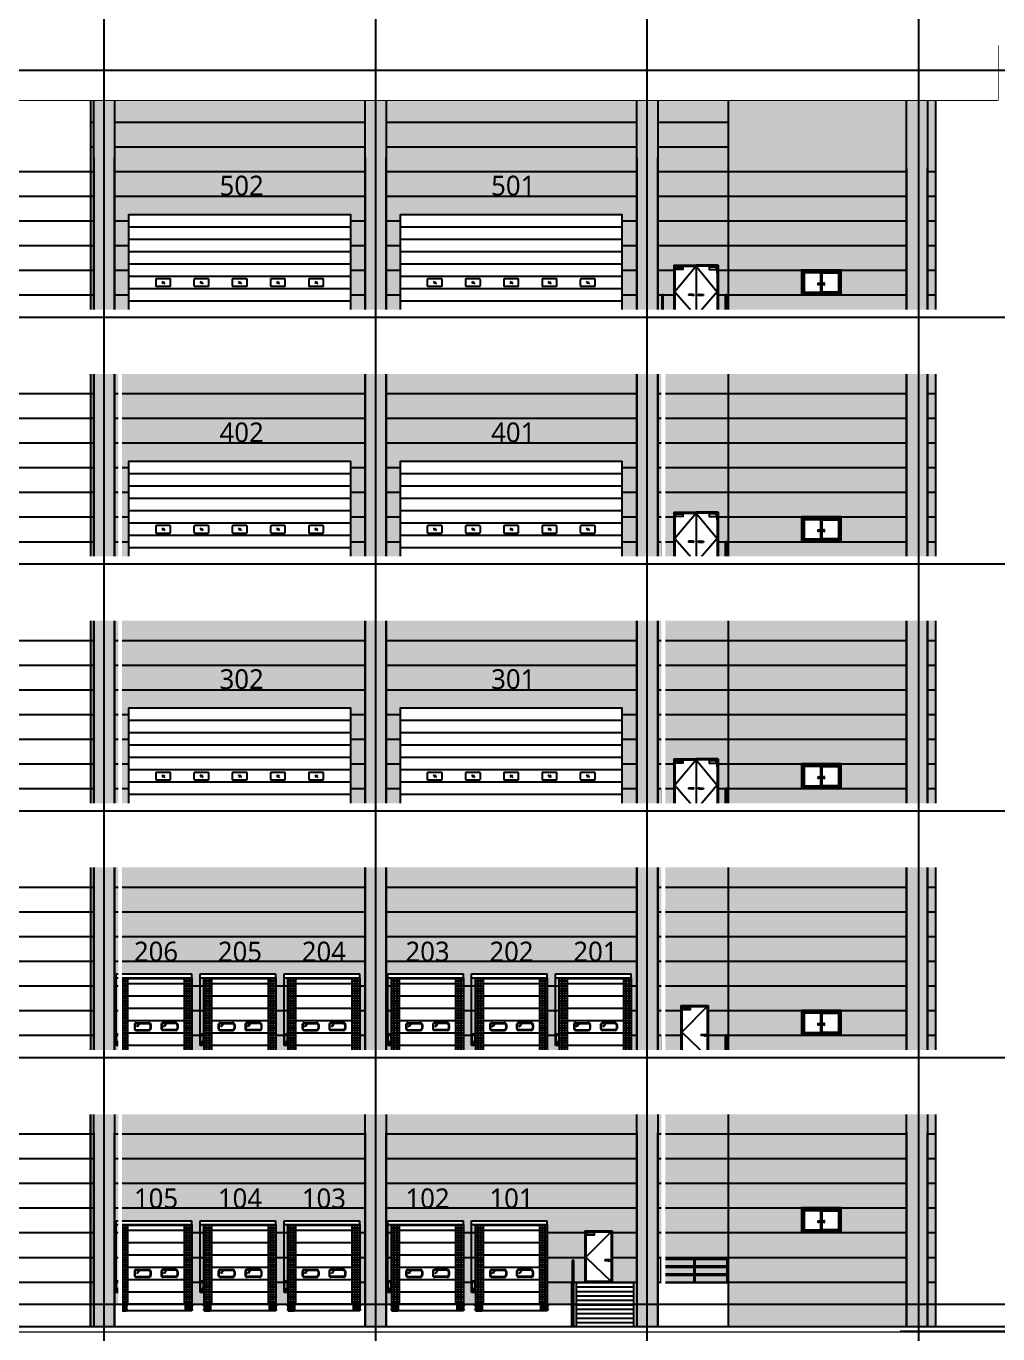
# Model space of a CAD drawing. Header units: millimetres. Extents: x 37653813 to 38677796, y 586285 to 874285.
# Drawn here: x 37881591 to 37920951, y 639234 to 692224 of the extents above; entities that cross this region are included whole.
import ezdxf
from ezdxf.enums import TextEntityAlignment as Align

# ---------------------------------------------------------------- set-up
doc = ezdxf.new("R2010")
doc.units = ezdxf.units.MM
doc.header["$LTSCALE"] = 1000
doc.header["$MEASUREMENT"] = 0
doc.linetypes.add('-HID', pattern=[2.5, 1.5, -1])
doc.linetypes.add('CEN', pattern=[62, 60, -1, 0, -1])
doc.layers.get('0').update_dxf_attribs({"linetype": 'CONTINUOUS'})
doc.layers.get('Defpoints').update_dxf_attribs({"color": 161, "linetype": 'CONTINUOUS'})
for name, color, linetype in [('251', 251, 'CONTINUOUS'), ('cen', 1, 'CONTINUOUS'), ('center(창호)', 1, 'CEN'), ('DOOR', 4, 'CONTINUOUS'), ('DOOR-ELE', 252, 'CONTINUOUS'), ('ELE-2', 3, 'CONTINUOUS'), ('ELE-3', 7, 'CONTINUOUS'), ('ELE-4', 6, 'CONTINUOUS'), ('ELE-5', 5, 'CONTINUOUS'), ('ELE2', 3, 'CONTINUOUS'), ('ELE4', 4, 'CONTINUOUS'), ('ELE9', 9, 'CONTINUOUS'), ('HAT-251', 251, 'CONTINUOUS'), ('HAT-253', 253, 'CONTINUOUS'), ('LAND-2', 4, 'CONTINUOUS'), ('OPEN', 1, '-HID'), ('RAMP-ELE2', 4, 'CONTINUOUS'), ('SST 선홈통', 252, 'CONTINUOUS'), ('TEX', 3, 'CONTINUOUS'), ('WAL', 3, 'CONTINUOUS'), ('WID', 4, 'CONTINUOUS'), ('WIN-G', 252, 'CONTINUOUS'), ('WIPEOUT', 7, 'CONTINUOUS'), ('먹-적색 14', 14, 'CONTINUOUS'), ('먹-적색(가로선) 26', 26, 'CONTINUOUS'), ('먹-흰색 255', 255, 'CONTINUOUS')]:
    doc.layers.add(name, color=color, linetype=linetype)
doc.layers.add('A 253', color=253, linetype='CONTINUOUS', lineweight=9)
doc.layers.add('A 254', color=254, linetype='CONTINUOUS', lineweight=9)
doc.styles.add('나눔바른고딕', font='NanumBarunGothic.ttf')

# ---------------------------------------------------------------- blocks, each defined once
blk = doc.blocks.new('dkslfkdfgfdg')
at = {"ltscale": 0.1}
blk.add_wipeout([(37802149, 746787), (37802999, 746787), (37802999, 758287), (37802149, 758287)], dxfattribs=at).dxf.layer = 'HAT-251'
at = {"layer": 'HAT-251', "ltscale": 0.1}
h = blk.add_hatch(color=256, dxfattribs=at)
h.dxf.hatch_style = 1
h.paths.add_polyline_path([(37802149, 758287), (37802999, 758287), (37802999, 746787), (37802149, 746787)])
at = {"layer": 'ELE-3', "ltscale": 0.1}
blk.add_lwpolyline([(37802149, 758287), (37802999, 758287), (37802999, 746787), (37802149, 746787)], close=True, dxfattribs=at)
at = {"layer": 'ELE-3', "ltscale": 1000}
blk.add_lwpolyline([(37802999, 746787), (37802999, 754837)], dxfattribs=at)
at = {"layer": 'HAT-251', "ltscale": 0.1}
blk.add_lwpolyline([(37802999, 746787), (37802149, 746787), (37802149, 758287), (37802999, 758287)], close=True, dxfattribs=at)
blk.add_lwpolyline([(37802149, 754837), (37802149, 746787)], dxfattribs=at)
blk = doc.blocks.new('DSFSDFSDF')
at = {"ltscale": 0.1}
blk.add_wipeout([(37868001, 639334), (37871601, 639334), (37871601, 690334), (37868001, 690334)], dxfattribs=at)
at = {"layer": 'ELE-4', "ltscale": 0.1}
for p, q in [((37868001, 639334), (37868001, 690334)), ((37871601, 690334), (37871601, 639334))]:
    blk.add_line(p, q, dxfattribs=at)
blk = doc.blocks.new('SDFSDFSDFSDFSF')
at = {"layer": 'cen', "ltscale": 0.1}
for p, q in [((37872151, 613334), (37872151, 700227)), ((37883151, 613334), (37883151, 700227)), ((37894151, 613334), (37894151, 700227)), ((37905151, 613334), (37905151, 700227))]:
    blk.add_line(p, q, dxfattribs=at)
at = {"layer": 'cen', "ltscale": 5}
for p, q in [((37713235, 690434), (37984419, 690434)), ((37713235, 680434), (37984419, 680434)), ((37713235, 670434), (37984419, 670434)), ((37713235, 660434), (37984419, 660434)), ((37713235, 650434), (37984419, 650434)), ((37713235, 640434), (37984419, 640434))]:
    blk.add_line(p, q, dxfattribs=at)
blk = doc.blocks.new('sdjnfksjdfsdf')
at = {"ltscale": 0.1}
blk.add_wipeout([(37762910, 566574), (37899560, 566574), (37899560, 566374), (37762910, 566374)], dxfattribs=at)
at = {"layer": 'LAND-2', "ltscale": 0.1}
blk.add_lwpolyline([(37762910, 566574), (37899560, 566574)], dxfattribs=at)
blk = doc.blocks.new('저온 OVERHEAD DOOR')
blk.add_wipeout([(2600, 3382), (-465, 3382), (-465, 3230), (-300, 3230), (-300, -250), (2600, -250)]).dxf.layer = 'ELE-5'
at = {"ltscale": 2}
for points in [[(-100, 3230), (-200, 3230), (-200, 0), (-100, 0)], [(2500, 3230), (2400, 3230), (2400, 0), (2500, 0)]]:
    blk.add_hatch(color=256, dxfattribs=at).paths.add_polyline_path(points)
for p, q in [((-465, 3382), (2600, 3382)), ((-465, 482), (-465, 3382)), ((-465, 3230), (2600, 3230)), ((-315, 482), (-315, 3230)), ((2600, 3230), (2600, 3382)), ((272, 1325), (272, 1175)), ((297, 1325), (297, 1175)), ((352, 1405), (862, 1405)), ((352, 1405), (862, 1405)), ((352, 1380), (862, 1380)), ((352, 1380), (862, 1380)), ((352, 1120), (862, 1120)), ((352, 1095), (862, 1095)), ((471, 1339), (357, 1230)), ((441, 1329), (368, 1260)), ((444, 1289), (409, 1253)), ((917, 1325), (917, 1175)), ((942, 1325), (942, 1175)), ((1358, 1325), (1358, 1175)), ((1383, 1325), (1383, 1175)), ((1948, 1405), (1438, 1405)), ((1948, 1405), (1438, 1405)), ((1948, 1380), (1438, 1380)), ((1948, 1380), (1438, 1380)), ((1948, 1120), (1438, 1120)), ((1948, 1095), (1438, 1095)), ((1558, 1339), (1444, 1230)), ((1528, 1329), (1455, 1260)), ((1531, 1289), (1496, 1253)), ((2003, 1325), (2003, 1175)), ((2028, 1325), (2028, 1175)), ((-445, 553), (-445, 953)), ((-445, 953), (-325, 953)), ((-445, 641), (-325, 641)), ((-445, 553), (-325, 553)), ((-425, 565), (-425, 574)), ((-355, 581), (-415, 581)), ((-415, 565), (-415, 574)), ((-390, 937), (-390, 928)), ((-385, 581), (-385, 641)), ((-380, 937), (-380, 928)), ((-355, 565), (-355, 574)), ((-345, 565), (-345, 574)), ((-325, 553), (-325, 953)), ((-315, 482), (-465, 482)), ((-300, 0), (-300, -270)), ((-300, 0), (-50, 0)), ((-290, 0), (-290, -270)), ((-280, 0), (-280, -270)), ((-270, 0), (-270, -270)), ((-260, 0), (-260, -270)), ((-250, 0), (-250, -270)), ((-240, 0), (-240, -270)), ((-230, 0), (-230, -270)), ((-220, 0), (-220, -270)), ((-210, 0), (-210, -270)), ((-200, 0), (-200, -270)), ((-190, 0), (-190, -270)), ((-180, 0), (-180, -270)), ((-170, 0), (-170, -270)), ((-160, 0), (-160, -270)), ((-150, 0), (-150, -270)), ((-140, 0), (-140, -270)), ((-130, 0), (-130, -270)), ((-120, 0), (-120, -270)), ((-110, 0), (-110, -270)), ((-100, 0), (-100, -270)), ((-90, 0), (-90, -270)), ((-80, 0), (-80, -270)), ((-70, 0), (-70, -270)), ((-60, 0), (-60, -270)), ((-50, 0), (-50, -270)), ((2600, 0), (2350, 0)), ((2350, 0), (2350, -270)), ((2360, 0), (2360, -270)), ((2370, 0), (2370, -270)), ((2380, 0), (2380, -270)), ((2390, 0), (2390, -270)), ((2400, 0), (2400, -270)), ((2410, 0), (2410, -270)), ((2420, 0), (2420, -270)), ((2430, 0), (2430, -270)), ((2440, 0), (2440, -270)), ((2450, 0), (2450, -270)), ((2460, 0), (2460, -270)), ((2470, 0), (2470, -270)), ((2480, 0), (2480, -270)), ((2490, 0), (2490, -270)), ((2500, 0), (2500, -270)), ((2510, 0), (2510, -270)), ((2520, 0), (2520, -270)), ((2530, 0), (2530, -270)), ((2540, 0), (2540, -270)), ((2550, 0), (2550, -270)), ((2560, 0), (2560, -270)), ((2570, 0), (2570, -270)), ((2580, 0), (2580, -270)), ((2590, 0), (2590, -270)), ((2600, 0), (2600, -270)), ((-329, -42), (-330, -43)), ((-330, -43), (-330, -59)), ((-330, -59), (-329, -60)), ((-329, -210), (-330, -211)), ((-330, -211), (-330, -227)), ((-330, -227), (-329, -228)), ((-329, -42), (-317, -42)), ((-329, -60), (-317, -60)), ((-329, -210), (-317, -210)), ((-329, -228), (-317, -228)), ((-317, -40), (-317, -62)), ((-306, -40), (-317, -40)), ((-317, -42), (-44, -42)), ((-317, -60), (-44, -60)), ((-306, -62), (-317, -62)), ((-317, -208), (-317, -230)), ((-306, -208), (-317, -208)), ((-317, -210), (-44, -210)), ((-317, -228), (-44, -228)), ((-306, -230), (-317, -230)), ((-306, -15), (-300, -15)), ((-306, -15), (-306, -255)), ((-306, -25), (-296, -15)), ((-306, -25), (-306, -245)), ((-296, -255), (-306, -245)), ((-306, -255), (-300, -255)), ((-300, -15), (-300, -255)), ((-300, -245), (-300, -270)), ((-300, -270), (-50, -270)), ((-231, -15), (-296, -15)), ((-231, -255), (-296, -255)), ((-231, -255), (-231, -15)), ((-119, -25), (-109, -15)), ((-119, -25), (-119, -245)), ((-109, -255), (-119, -245)), ((-50, -15), (-109, -15)), ((-50, -255), (-109, -255)), ((-50, -15), (-44, -15)), ((-50, -15), (-50, -255)), ((-50, -245), (-50, -270)), ((-50, -255), (-44, -255)), ((-44, -15), (-44, -255)), ((-37, -40), (-44, -40)), ((-37, -62), (-44, -62)), ((-37, -208), (-44, -208)), ((-37, -230), (-44, -230)), ((-37, -40), (-37, -62)), ((-37, -208), (-37, -230)), ((2337, -40), (2337, -62)), ((2337, -40), (2344, -40)), ((2337, -62), (2344, -62)), ((2337, -208), (2337, -230)), ((2337, -208), (2344, -208)), ((2337, -230), (2344, -230)), ((2350, -15), (2344, -15)), ((2344, -15), (2344, -255)), ((2617, -42), (2344, -42)), ((2617, -60), (2344, -60)), ((2617, -210), (2344, -210)), ((2617, -228), (2344, -228)), ((2350, -255), (2344, -255)), ((2350, -15), (2409, -15)), ((2350, -15), (2350, -255)), ((2350, -245), (2350, -270)), ((2350, -255), (2409, -255)), ((2600, -270), (2350, -270)), ((2419, -25), (2409, -15)), ((2409, -255), (2419, -245)), ((2419, -25), (2419, -245)), ((2531, -15), (2596, -15)), ((2531, -255), (2531, -15)), ((2531, -255), (2596, -255)), ((2606, -25), (2596, -15)), ((2596, -255), (2606, -245)), ((2606, -15), (2600, -15)), ((2600, -15), (2600, -255)), ((2600, -245), (2600, -270)), ((2606, -255), (2600, -255)), ((2606, -15), (2606, -255)), ((2606, -25), (2606, -245)), ((2606, -40), (2617, -40)), ((2606, -62), (2617, -62)), ((2606, -208), (2617, -208)), ((2606, -230), (2617, -230)), ((2617, -40), (2617, -62)), ((2629, -42), (2617, -42)), ((2629, -60), (2617, -60)), ((2617, -208), (2617, -230)), ((2629, -210), (2617, -210)), ((2629, -228), (2617, -228)), ((2629, -42), (2630, -43)), ((2630, -59), (2629, -60)), ((2629, -210), (2630, -211)), ((2630, -227), (2629, -228)), ((2630, -43), (2630, -59)), ((2630, -211), (2630, -227))]:
    blk.add_line(p, q)
at = {"linetype": 'Continuous', "lineweight": -3}
for p, q in [((-300, 3200), (0, 3200)), ((0, 3200), (2300, 3200)), ((2300, 3200), (2600, 3200)), ((-300, 3100), (0, 3100)), ((-300, 3100), (0, 3100)), ((-300, 3000), (0, 3000)), ((-300, 3000), (0, 3000)), ((-300, 2900), (0, 2900)), ((-300, 2900), (0, 2900)), ((-300, 2800), (0, 2800)), ((-300, 2800), (0, 2800)), ((-300, 2800), (0, 2800)), ((-300, 2700), (0, 2700)), ((-300, 2700), (0, 2700)), ((-300, 2700), (0, 2700)), ((-300, 2700), (0, 2700)), ((-300, 2700), (0, 2700)), ((-300, 2700), (0, 2700)), ((-300, 2700), (0, 2700)), ((-300, 2700), (0, 2700)), ((-300, 2700), (0, 2700)), ((0, 3000), (2300, 3000)), ((2300, 3100), (2600, 3100)), ((2300, 3100), (2600, 3100)), ((2300, 3000), (2600, 3000)), ((2300, 3000), (2600, 3000)), ((2300, 2900), (2600, 2900)), ((2300, 2900), (2600, 2900)), ((2300, 2800), (2600, 2800)), ((2300, 2800), (2600, 2800)), ((2300, 2800), (2600, 2800)), ((2300, 2700), (2600, 2700)), ((2300, 2700), (2600, 2700)), ((2300, 2700), (2600, 2700)), ((2300, 2700), (2600, 2700)), ((2300, 2700), (2600, 2700)), ((2300, 2700), (2600, 2700)), ((2300, 2700), (2600, 2700)), ((2300, 2700), (2600, 2700)), ((2300, 2700), (2600, 2700)), ((-300, 2600), (0, 2600)), ((-300, 2600), (0, 2600)), ((-300, 2600), (0, 2600)), ((-300, 2600), (0, 2600)), ((-300, 2600), (0, 2600)), ((-300, 2600), (0, 2600)), ((-300, 2600), (0, 2600)), ((-300, 2600), (0, 2600)), ((-300, 2600), (0, 2600)), ((-300, 2600), (0, 2600)), ((-300, 2600), (0, 2600)), ((-300, 2600), (0, 2600)), ((-300, 2600), (0, 2600)), ((-300, 2600), (0, 2600)), ((-300, 2600), (0, 2600)), ((-300, 2600), (0, 2600)), ((-300, 2600), (0, 2600)), ((-300, 2600), (0, 2600)), ((-300, 2500), (0, 2500)), ((-300, 2500), (0, 2500)), ((-300, 2500), (0, 2500)), ((-300, 2500), (0, 2500)), ((-300, 2500), (0, 2500)), ((-300, 2500), (0, 2500)), ((-300, 2500), (0, 2500)), ((-300, 2500), (0, 2500)), ((-300, 2500), (0, 2500)), ((-300, 2500), (0, 2500)), ((-300, 2500), (0, 2500)), ((-300, 2500), (0, 2500)), ((-300, 2500), (0, 2500)), ((-300, 2500), (0, 2500)), ((-300, 2500), (0, 2500)), ((-300, 2500), (0, 2500)), ((-300, 2500), (0, 2500)), ((-300, 2500), (0, 2500)), ((-300, 2400), (0, 2400)), ((-300, 2400), (0, 2400)), ((-300, 2400), (0, 2400)), ((-300, 2400), (0, 2400)), ((-300, 2400), (0, 2400)), ((-300, 2400), (0, 2400)), ((-300, 2400), (0, 2400)), ((-300, 2400), (0, 2400)), ((-300, 2400), (0, 2400)), ((-300, 2400), (0, 2400)), ((-300, 2400), (0, 2400)), ((-300, 2400), (0, 2400)), ((-300, 2400), (0, 2400)), ((-300, 2400), (0, 2400)), ((-300, 2400), (0, 2400)), ((-300, 2400), (0, 2400)), ((-300, 2400), (0, 2400)), ((-300, 2400), (0, 2400)), ((-300, 2300), (0, 2300)), ((-300, 2300), (0, 2300)), ((-300, 2300), (0, 2300)), ((-300, 2300), (0, 2300)), ((-300, 2300), (0, 2300)), ((-300, 2300), (0, 2300)), ((-300, 2300), (0, 2300)), ((-300, 2300), (0, 2300)), ((-300, 2300), (0, 2300)), ((-300, 2300), (0, 2300)), ((-300, 2300), (0, 2300)), ((-300, 2300), (0, 2300)), ((-300, 2300), (0, 2300)), ((-300, 2300), (0, 2300)), ((-300, 2300), (0, 2300)), ((-300, 2300), (0, 2300)), ((-300, 2300), (0, 2300)), ((-300, 2300), (0, 2300)), ((-300, 2200), (0, 2200)), ((-300, 2200), (0, 2200)), ((-300, 2200), (0, 2200)), ((-300, 2200), (0, 2200)), ((-300, 2200), (0, 2200)), ((-300, 2200), (0, 2200)), ((-300, 2200), (0, 2200)), ((-300, 2200), (0, 2200)), ((-300, 2200), (0, 2200)), ((-300, 2200), (0, 2200)), ((-300, 2200), (0, 2200)), ((-300, 2200), (0, 2200)), ((2300, 2600), (2600, 2600)), ((2300, 2600), (2600, 2600)), ((2300, 2600), (2600, 2600)), ((2300, 2600), (2600, 2600)), ((2300, 2600), (2600, 2600)), ((2300, 2600), (2600, 2600)), ((2300, 2600), (2600, 2600)), ((2300, 2600), (2600, 2600)), ((2300, 2600), (2600, 2600)), ((2300, 2600), (2600, 2600)), ((2300, 2600), (2600, 2600)), ((2300, 2600), (2600, 2600)), ((2300, 2600), (2600, 2600)), ((2300, 2600), (2600, 2600)), ((2300, 2600), (2600, 2600)), ((2300, 2600), (2600, 2600)), ((2300, 2600), (2600, 2600)), ((2300, 2600), (2600, 2600)), ((2300, 2500), (2600, 2500)), ((2300, 2500), (2600, 2500)), ((2300, 2500), (2600, 2500)), ((2300, 2500), (2600, 2500)), ((2300, 2500), (2600, 2500)), ((2300, 2500), (2600, 2500)), ((2300, 2500), (2600, 2500)), ((2300, 2500), (2600, 2500)), ((2300, 2500), (2600, 2500)), ((2300, 2500), (2600, 2500)), ((2300, 2500), (2600, 2500)), ((2300, 2500), (2600, 2500)), ((2300, 2500), (2600, 2500)), ((2300, 2500), (2600, 2500)), ((2300, 2500), (2600, 2500)), ((2300, 2500), (2600, 2500)), ((2300, 2500), (2600, 2500)), ((2300, 2500), (2600, 2500)), ((2300, 2400), (2600, 2400)), ((2300, 2400), (2600, 2400)), ((2300, 2400), (2600, 2400)), ((2300, 2400), (2600, 2400)), ((2300, 2400), (2600, 2400)), ((2300, 2400), (2600, 2400)), ((2300, 2400), (2600, 2400)), ((2300, 2400), (2600, 2400)), ((2300, 2400), (2600, 2400)), ((2300, 2400), (2600, 2400)), ((2300, 2400), (2600, 2400)), ((2300, 2400), (2600, 2400)), ((2300, 2400), (2600, 2400)), ((2300, 2400), (2600, 2400)), ((2300, 2400), (2600, 2400)), ((2300, 2400), (2600, 2400)), ((2300, 2400), (2600, 2400)), ((2300, 2400), (2600, 2400)), ((2300, 2300), (2600, 2300)), ((2300, 2300), (2600, 2300)), ((2300, 2300), (2600, 2300)), ((2300, 2300), (2600, 2300)), ((2300, 2300), (2600, 2300)), ((2300, 2300), (2600, 2300)), ((2300, 2300), (2600, 2300)), ((2300, 2300), (2600, 2300)), ((2300, 2300), (2600, 2300)), ((2300, 2300), (2600, 2300)), ((2300, 2300), (2600, 2300)), ((2300, 2300), (2600, 2300)), ((2300, 2300), (2600, 2300)), ((2300, 2300), (2600, 2300)), ((2300, 2300), (2600, 2300)), ((2300, 2300), (2600, 2300)), ((2300, 2300), (2600, 2300)), ((2300, 2300), (2600, 2300)), ((2300, 2200), (2600, 2200)), ((2300, 2200), (2600, 2200)), ((2300, 2200), (2600, 2200)), ((2300, 2200), (2600, 2200)), ((2300, 2200), (2600, 2200)), ((2300, 2200), (2600, 2200)), ((2300, 2200), (2600, 2200)), ((2300, 2200), (2600, 2200)), ((2300, 2200), (2600, 2200)), ((2300, 2200), (2600, 2200)), ((2300, 2200), (2600, 2200)), ((2300, 2200), (2600, 2200)), ((-300, 2100), (0, 2100)), ((-300, 2100), (0, 2100)), ((-300, 2100), (0, 2100)), ((-300, 2100), (0, 2100)), ((-300, 2100), (0, 2100)), ((-300, 2100), (0, 2100)), ((-300, 2100), (0, 2100)), ((-300, 2100), (0, 2100)), ((-300, 2100), (0, 2100)), ((-300, 2100), (0, 2100)), ((-300, 2100), (0, 2100)), ((-300, 2100), (0, 2100)), ((-300, 2000), (0, 2000)), ((-300, 2000), (0, 2000)), ((-300, 2000), (0, 2000)), ((-300, 2000), (0, 2000)), ((-300, 2000), (0, 2000)), ((-300, 2000), (0, 2000)), ((-300, 2000), (0, 2000)), ((-300, 2000), (0, 2000)), ((-300, 2000), (0, 2000)), ((-300, 2000), (0, 2000)), ((-300, 2000), (0, 2000)), ((-300, 2000), (0, 2000)), ((-300, 1900), (0, 1900)), ((-300, 1900), (0, 1900)), ((-300, 1900), (0, 1900)), ((-300, 1900), (0, 1900)), ((-300, 1900), (0, 1900)), ((-300, 1900), (0, 1900)), ((-300, 1900), (0, 1900)), ((-300, 1900), (0, 1900)), ((-300, 1900), (0, 1900)), ((-300, 1900), (0, 1900)), ((-300, 1900), (0, 1900)), ((-300, 1900), (0, 1900)), ((-300, 1800), (0, 1800)), ((-300, 1800), (0, 1800)), ((-300, 1800), (0, 1800)), ((-300, 1800), (0, 1800)), ((-300, 1800), (0, 1800)), ((-300, 1800), (0, 1800)), ((-300, 1800), (0, 1800)), ((-300, 1800), (0, 1800)), ((-300, 1800), (0, 1800)), ((-300, 1800), (0, 1800)), ((-300, 1800), (0, 1800)), ((-300, 1800), (0, 1800)), ((-300, 1700), (0, 1700)), ((-300, 1700), (0, 1700)), ((-300, 1700), (0, 1700)), ((-300, 1700), (0, 1700)), ((-300, 1700), (0, 1700)), ((-300, 1700), (0, 1700)), ((-300, 1700), (0, 1700)), ((-300, 1700), (0, 1700)), ((-300, 1700), (0, 1700)), ((-300, 1700), (0, 1700)), ((-300, 1700), (0, 1700)), ((-300, 1700), (0, 1700)), ((-300, 1600), (0, 1600)), ((-300, 1600), (0, 1600)), ((-300, 1600), (0, 1600)), ((2300, 2100), (2600, 2100)), ((2300, 2100), (2600, 2100)), ((2300, 2100), (2600, 2100)), ((2300, 2100), (2600, 2100)), ((2300, 2100), (2600, 2100)), ((2300, 2100), (2600, 2100)), ((2300, 2100), (2600, 2100)), ((2300, 2100), (2600, 2100)), ((2300, 2100), (2600, 2100)), ((2300, 2100), (2600, 2100)), ((2300, 2100), (2600, 2100)), ((2300, 2100), (2600, 2100)), ((2300, 2000), (2600, 2000)), ((2300, 2000), (2600, 2000)), ((2300, 2000), (2600, 2000)), ((2300, 2000), (2600, 2000)), ((2300, 2000), (2600, 2000)), ((2300, 2000), (2600, 2000)), ((2300, 2000), (2600, 2000)), ((2300, 2000), (2600, 2000)), ((2300, 2000), (2600, 2000)), ((2300, 2000), (2600, 2000)), ((2300, 2000), (2600, 2000)), ((2300, 2000), (2600, 2000)), ((2300, 1900), (2600, 1900)), ((2300, 1900), (2600, 1900)), ((2300, 1900), (2600, 1900)), ((2300, 1900), (2600, 1900)), ((2300, 1900), (2600, 1900)), ((2300, 1900), (2600, 1900)), ((2300, 1900), (2600, 1900)), ((2300, 1900), (2600, 1900)), ((2300, 1900), (2600, 1900)), ((2300, 1900), (2600, 1900)), ((2300, 1900), (2600, 1900)), ((2300, 1900), (2600, 1900)), ((2300, 1800), (2600, 1800)), ((2300, 1800), (2600, 1800)), ((2300, 1800), (2600, 1800)), ((2300, 1800), (2600, 1800)), ((2300, 1800), (2600, 1800)), ((2300, 1800), (2600, 1800)), ((2300, 1800), (2600, 1800)), ((2300, 1800), (2600, 1800)), ((2300, 1800), (2600, 1800)), ((2300, 1800), (2600, 1800)), ((2300, 1800), (2600, 1800)), ((2300, 1800), (2600, 1800)), ((2300, 1700), (2600, 1700)), ((2300, 1700), (2600, 1700)), ((2300, 1700), (2600, 1700)), ((2300, 1700), (2600, 1700)), ((2300, 1700), (2600, 1700)), ((2300, 1700), (2600, 1700)), ((2300, 1700), (2600, 1700)), ((2300, 1700), (2600, 1700)), ((2300, 1700), (2600, 1700)), ((2300, 1700), (2600, 1700)), ((2300, 1700), (2600, 1700)), ((2300, 1700), (2600, 1700)), ((2300, 1600), (2600, 1600)), ((2300, 1600), (2600, 1600)), ((2300, 1600), (2600, 1600)), ((-300, 1500), (0, 1500)), ((-300, 1500), (0, 1500)), ((-300, 1500), (0, 1500)), ((-300, 1400), (0, 1400)), ((-300, 1400), (0, 1400)), ((-300, 1400), (0, 1400)), ((-300, 1300), (0, 1300)), ((-300, 1300), (0, 1300)), ((-300, 1200), (0, 1200)), ((-300, 1200), (0, 1200)), ((-300, 1100), (0, 1100)), ((2300, 1500), (2600, 1500)), ((2300, 1500), (2600, 1500)), ((2300, 1500), (2600, 1500)), ((2300, 1400), (2600, 1400)), ((2300, 1400), (2600, 1400)), ((2300, 1400), (2600, 1400)), ((2300, 1300), (2600, 1300)), ((2300, 1300), (2600, 1300)), ((2300, 1200), (2600, 1200)), ((2300, 1200), (2600, 1200)), ((2300, 1100), (2600, 1100)), ((-300, 1000), (0, 1000)), ((-300, 900), (0, 900)), ((-300, 800), (0, 800)), ((-300, 700), (0, 700)), ((-300, 600), (0, 600)), ((2300, 1000), (2600, 1000)), ((2300, 900), (2600, 900)), ((2300, 800), (2600, 800)), ((2300, 700), (2600, 700)), ((2300, 600), (2600, 600)), ((-300, 500), (0, 500)), ((-300, 400), (0, 400)), ((-300, 300), (0, 300)), ((-300, 200), (0, 200)), ((-300, 100), (0, 100)), ((2300, 500), (2600, 500)), ((2300, 400), (2600, 400)), ((2300, 300), (2600, 300)), ((2300, 200), (2600, 200)), ((2300, 100), (2600, 100))]:
    blk.add_line(p, q, dxfattribs=at)
at = {"linetype": 'ByBlock', "ltscale": 0.017}
for p, q in [((0, 2500), (2300, 2500)), ((0, 2500), (2300, 2500)), ((0, 2500), (2300, 2500)), ((0, 2500), (2300, 2500)), ((0, 2000), (2300, 2000)), ((0, 1500), (2300, 1500)), ((0, 1000), (2300, 1000)), ((0, 500), (2300, 500))]:
    blk.add_line(p, q, dxfattribs=at)
at = {"linetype": 'ByBlock'}
for p, q in [((-330, -43), (-44, -43)), ((-330, -59), (-44, -59)), ((-330, -211), (-44, -211)), ((-330, -227), (-44, -227)), ((-329, -60), (-329, -42)), ((-329, -228), (-329, -210)), ((2630, -43), (2344, -43)), ((2630, -59), (2344, -59)), ((2630, -211), (2344, -211)), ((2630, -227), (2344, -227)), ((2629, -60), (2629, -42)), ((2629, -228), (2629, -210))]:
    blk.add_line(p, q, dxfattribs=at)
at = {"ltscale": 0.002}
for points in [[(-300, 3230), (0, 3230), (0, 0), (-300, 0)], [(-200, 3230), (-100, 3230), (-100, 0), (-200, 0)], [(2300, 3230), (2600, 3230), (2600, 0), (2300, 0)], [(2400, 3230), (2500, 3230), (2500, 0), (2400, 0)], [(-44, -250), (2344, -250), (2344, 0), (-44, 0)]]:
    blk.add_lwpolyline(points, close=True, dxfattribs=at)
for points in [[(2419, 0), (2350, 0)], [(-119, 0), (-50, 0)]]:
    blk.add_lwpolyline(points)
for centre in [(-282, -51), (-282, -219), (-95, -51), (-95, -219), (2395, -51), (2395, -219), (2582, -51), (2582, -219)]:
    blk.add_circle(centre, 10.2)
for centre, radius, start, end in [((352, 1325), 80, 90, 180), ((352, 1325), 80, 90, 180), ((352, 1175), 80, 180, 270), ((352, 1325), 55, 90, 180), ((352, 1325), 55, 90, 180), ((352, 1175), 55, 180, 270), ((862, 1325), 80, 0, 90), ((862, 1325), 80, 0, 90), ((862, 1325), 55, 0, 90), ((862, 1325), 55, 0, 90), ((862, 1175), 80, 270, 0), ((862, 1175), 55, 270, 0), ((1438, 1325), 80, 90, 180), ((1438, 1325), 80, 90, 180), ((1438, 1175), 80, 180, 270), ((1438, 1325), 55, 90, 180), ((1438, 1325), 55, 90, 180), ((1438, 1175), 55, 180, 270), ((1948, 1325), 80, 0, 90), ((1948, 1325), 80, 0, 90), ((1948, 1325), 55, 0, 90), ((1948, 1325), 55, 0, 90), ((1948, 1175), 80, 270, 0), ((1948, 1175), 55, 270, 0), ((-420, 581), 8.5, 90.0011, 231.8541), ((-420, 565), 5.25, 179.9994, 270), ((-420, 581), 8.5, 308.1459, 89.9989), ((-420, 565), 5.25, 270, 0.0006), ((-385, 921), 8.5, 128.1459, 269.9989), ((-385, 937), 5.25, 90, 180.0006), ((-385, 937), 5.25, 359.9994, 90), ((-385, 921), 8.5, 270.0011, 51.8541), ((-350, 581), 8.5, 90.0011, 231.8541), ((-350, 565), 5.25, 179.9994, 270), ((-350, 581), 8.5, 308.1459, 89.9989), ((-350, 565), 5.25, 270, 0.0006)]:
    blk.add_arc(centre, radius, start, end)
blk = doc.blocks.new('dfsdfsf')
at = {"layer": 'ELE4', "ltscale": 1000}
for p, q in [((50, 1980), (0, 1980)), ((200, 1980), (100, 1980)), ((200, 1980), (2525, 1980)), ((200, 1800), (2525, 1800)), ((200, 1620), (2525, 1620)), ((2525, 0), (2525, 1980)), ((200, 1440), (2525, 1440)), ((200, 1260), (2525, 1260)), ((200, 1080), (2525, 1080)), ((200, 900), (2525, 900)), ((200, 720), (2525, 720)), ((200, 540), (2525, 540)), ((200, 360), (2525, 360)), ((200, 180), (2525, 180)), ((200, 0), (2525, 0))]:
    blk.add_line(p, q, dxfattribs=at)
for points in [[(0, 1980), (0, 0)], [(50, 1980), (0, 1980)], [(200, 1980), (200, 0)]]:
    blk.add_lwpolyline(points, dxfattribs=at)
at = {"layer": 'ELE9', "ltscale": 1000}
for points in [[(50, 0), (50, 2880)], [(100, 2880), (50, 2880)], [(100, 0), (100, 2880)], [(100, 1000), (50, 1000)]]:
    blk.add_lwpolyline(points, dxfattribs=at)
blk = doc.blocks.new('1600x1000 AW')
at = {"ltscale": 1000}
blk.add_wipeout([(200, 0), (1800, 0), (1800, 1000), (200, 1000)], dxfattribs=at).dxf.layer = 'WID'
at = {"layer": 'WID', "ltscale": 1000}
blk.add_line((1025, 940), (1025, 60), dxfattribs=at)
for points in [[(200, 0), (1800, 0), (1800, 1000), (200, 1000)], [(260, 60), (1740, 60), (1740, 940), (260, 940)]]:
    blk.add_lwpolyline(points, close=True, dxfattribs=at)
at = {"layer": 'WIN-G'}
for points in [[(975, 890), (310, 890), (310, 110), (975, 110)], [(876, 490), (945, 450), (876, 410)], [(1124, 490), (1055, 450), (1124, 410)]]:
    blk.add_lwpolyline(points, close=True, dxfattribs=at)
blk.add_lwpolyline([(1025, 890), (1690, 890), (1690, 110), (1025, 110)], dxfattribs=at)
at = {"layer": 'Defpoints', "style": '나눔바른고딕'}
blk.add_text('상온용AW(1.6X1.0)', height=25, dxfattribs=at).set_placement((1464, 17))
blk = doc.blocks.new('sdfea')
at = {"layer": 'ELE9', "ltscale": 1000}
for points in [[(50, 0), (0, 0)], [(2625, 0), (2575, 0)]]:
    blk.add_lwpolyline(points, dxfattribs=at)
blk.add_wipeout([(-50, -900), (2675, -900), (2675, -2000), (-50, -2000)]).dxf.layer = 'WIPEOUT'
at = {"layer": 'ELE4', "ltscale": 1000}
for p, q in [((0, -900), (-50, -900)), ((150, -900), (50, -900)), ((150, -1083), (2475, -1083)), ((150, -1267), (2475, -1267)), ((150, -1450), (2475, -1450)), ((-50, -1817), (0, -1817)), ((150, -1633), (2475, -1633)), ((150, -1817), (2475, -1817)), ((2625, -1817), (2675, -1817))]:
    blk.add_line(p, q, dxfattribs=at)
for points in [[(0, -900), (-50, -900), (-50, -2000)], [(-50, -900), (-50, -2000)], [(0, -900), (-50, -900)], [(2575, -900), (50, -900)], [(150, -900), (150, -2000)], [(2475, -900), (2475, -2000)], [(2575, -900), (2475, -900), (2475, -2000)], [(2675, -900), (2625, -900)], [(2675, -900), (2625, -900)], [(2675, -900), (2675, -2000)], [(2675, -900), (2675, -2000)]]:
    blk.add_lwpolyline(points, dxfattribs=at)
at = {"layer": 'ELE9', "ltscale": 1000}
for points in [[(0, -2000), (0, 0)], [(50, -2000), (50, 0)], [(2575, -2000), (2575, 0)], [(2625, -2000), (2625, 0)], [(50, -1000), (0, -1000)], [(2625, -1000), (2575, -1000)]]:
    blk.add_lwpolyline(points, dxfattribs=at)
blk = doc.blocks.new('OHD-1(9000X4000)')
blk.add_wipeout([(16530324, 528576), (16539324, 528576), (16539324, 524426), (16530324, 524426)]).dxf.layer = 'A 253'
at = {"layer": 'A 254'}
h = blk.add_hatch(dxfattribs=at)
h.set_pattern_fill('ANSI38', color=256, scale=500, style=0)
h.set_pattern_definition([(45, (14671987.83, 414398.44), (-44.1941738, 44.1941738), []), (135, (14671987.83, 414398.44), (-132.5825215, 44.1941738), [156.25, -93.75])])
h.paths.add_polyline_path([(16539324, 524576), (16530324, 524576), (16530324, 524426), (16539324, 524426)])
blk.add_lwpolyline([(16539324, 524576), (16530324, 524576), (16530324, 524426), (16539324, 524426)], close=True, dxfattribs=at)
at = {"layer": 'DOOR', "color": 252}
for p, q in [((16530324, 528076), (16539324, 528076)), ((16530324, 527576), (16539324, 527576)), ((16530324, 527076), (16539324, 527076)), ((16530324, 526576), (16539324, 526576)), ((16530324, 526076), (16539324, 526076)), ((16531784, 525872), (16531656, 525773)), ((16531728, 525861), (16531674, 525825)), ((16531776, 525829), (16531722, 525787)), ((16533334, 525872), (16533205, 525773)), ((16533278, 525861), (16533224, 525825)), ((16533325, 525829), (16533271, 525787)), ((16534883, 525872), (16534755, 525773)), ((16534827, 525861), (16534773, 525825)), ((16534875, 525829), (16534821, 525787)), ((16536433, 525872), (16536304, 525773)), ((16536377, 525861), (16536323, 525825)), ((16536424, 525829), (16536371, 525787)), ((16537982, 525872), (16537854, 525773)), ((16537926, 525861), (16537872, 525825)), ((16537974, 525829), (16537920, 525787)), ((16530324, 525576), (16539324, 525576)), ((16530324, 525076), (16539324, 525076))]:
    blk.add_line(p, q, dxfattribs=at)
for points in [[(16531425, 525704), (16531425, 525947, -0.414214), (16531453, 525976), (16531997, 525976, -0.414214), (16532026, 525947), (16532026, 525704, -0.414214), (16531997, 525676), (16531453, 525676, -0.414214)], [(16532974, 525704), (16532974, 525947, -0.414214), (16533003, 525976), (16533547, 525976, -0.414214), (16533575, 525947), (16533575, 525704, -0.414214), (16533547, 525676), (16533003, 525676, -0.414214)], [(16534524, 525704), (16534524, 525947, -0.414214), (16534552, 525976), (16535097, 525976, -0.414214), (16535125, 525947), (16535125, 525704, -0.414214), (16535097, 525676), (16534552, 525676, -0.414214)], [(16536073, 525704), (16536073, 525947, -0.414214), (16536102, 525976), (16536646, 525976, -0.414214), (16536674, 525947), (16536674, 525704, -0.414214), (16536646, 525676), (16536102, 525676, -0.414214)], [(16537623, 525704), (16537623, 525947, -0.414214), (16537651, 525976), (16538196, 525976, -0.414214), (16538224, 525947), (16538224, 525704, -0.414214), (16538196, 525676), (16537651, 525676, -0.414214)]]:
    blk.add_lwpolyline(points, format="xyb", close=True, dxfattribs=at)
at = {"layer": 'ELE-3'}
blk.add_lwpolyline([(16539324, 524576), (16530324, 524576), (16530324, 528576), (16539324, 528576)], close=True, dxfattribs=at)
blk = doc.blocks.new('FSD-1800')
blk.add_wipeout([(1450, -518), (3250, -518), (3250, -2618), (1450, -2618)]).dxf.layer = 'WIPEOUT'
at = {"layer": 'center(창호)'}
for p, q in [((2270, -1718), (2180, -1718)), ((2225, -1673), (2225, -1763)), ((2430, -1718), (2520, -1718)), ((2475, -1673), (2475, -1763))]:
    blk.add_line(p, q, dxfattribs=at)
at = {"layer": 'DOOR', "ltscale": 1000}
for p, q in [((1450, -518), (1450, -2618)), ((1450, -518), (2350, -518)), ((3250, -518), (2350, -518)), ((3250, -518), (3250, -2618)), ((1490, -558), (1490, -2618)), ((1490, -558), (2350, -558)), ((2350, -558), (2350, -2578)), ((2350, -558), (2350, -2578)), ((3210, -558), (2350, -558)), ((3210, -558), (3210, -2618)), ((2350, -2618), (1450, -2618)), ((3210, -2578), (1490, -2578)), ((2350, -2618), (3250, -2618))]:
    blk.add_line(p, q, dxfattribs=at)
for centre in [(2225, -1718), (2475, -1718)]:
    blk.add_circle(centre, 30, dxfattribs=at)
at = {"layer": 'DOOR-ELE', "ltscale": 1000}
for p, q in [((2199, -1703), (2050, -1703)), ((2050, -1703), (2050, -1733)), ((2199, -1733), (2050, -1733)), ((2100, -1703), (2100, -1733)), ((2501, -1703), (2650, -1703)), ((2501, -1733), (2650, -1733)), ((2600, -1703), (2600, -1733)), ((2650, -1703), (2650, -1733))]:
    blk.add_line(p, q, dxfattribs=at)
for points in [[(1490, -838), (1500, -838), (1500, -738), (1490, -738)], [(1520, -593), (1820, -593), (1820, -693), (1520, -693)], [(3180, -593), (2880, -593), (2880, -693), (3180, -693)], [(3210, -838), (3200, -838), (3200, -738), (3210, -738)], [(1490, -2418), (1500, -2418), (1500, -2318), (1490, -2318)], [(3210, -2418), (3200, -2418), (3200, -2318), (3210, -2318)]]:
    blk.add_lwpolyline(points, close=True, dxfattribs=at)
at = {"layer": 'OPEN', "ltscale": 700}
for p, q in [((2350, -558), (1490, -1588)), ((2350, -558), (3210, -1588)), ((1490, -1588), (2350, -2578)), ((3210, -1588), (2350, -2578))]:
    blk.add_line(p, q, dxfattribs=at)
blk = doc.blocks.new('sdfasf')
at = {"ltscale": 0.1}
blk.add_line((47325, 0), (-3450, 0), dxfattribs=at)
at = {"layer": 'RAMP-ELE2', "ltscale": 0.1}
blk.add_lwpolyline([(500, 52100), (-167150, 52100), (-167150, 49900), (500, 49900)], close=True, dxfattribs=at)
for points in [[(-167150, 41400), (-167150, 38800), (500, 38800), (500, 41400)], [(-167150, 31400), (-167150, 28800), (500, 28800), (500, 31400)], [(-167150, 21400), (-167150, 18800), (500, 18800), (500, 21400)], [(-167150, 11400), (-167150, 8800), (500, 8800), (500, 11400)]]:
    blk.add_wipeout(points).dxf.layer = 'RAMP-ELE2'
blk.add_wipeout([(-167150, 52600), (-167150, 49900), (500, 49900), (500, 52600)]).dxf.layer = 'RAMP-ELE2'
blk = doc.blocks.new('A$C796d04ea')
blk.add_wipeout([(1000, 2100), (1000, 0), (-100, 0), (-100, 2100)])
blk.add_wipeout([(-100, 2100), (1000, 2100), (1000, 0), (-100, 0)]).dxf.layer = 'WIPEOUT'
at = {"layer": 'center(창호)'}
for p, q in [((-20, 900), (70, 900)), ((25, 945), (25, 855))]:
    blk.add_line(p, q, dxfattribs=at)
at = {"layer": 'DOOR', "ltscale": 1000}
for p, q in [((-100, 2100), (-100, 0)), ((1000, 2100), (-100, 2100)), ((-60, 2060), (-60, 0)), ((960, 2060), (-60, 2060)), ((960, 2060), (960, 0)), ((1000, 2100), (1000, 0)), ((-60, 40), (960, 40)), ((-100, 0), (1000, 0))]:
    blk.add_line(p, q, dxfattribs=at)
blk.add_circle((25, 900), 30, dxfattribs=at)
at = {"layer": 'DOOR-ELE', "ltscale": 1000}
for p, q in [((51, 915), (200, 915)), ((51, 885), (200, 885)), ((150, 915), (150, 885)), ((200, 915), (200, 885))]:
    blk.add_line(p, q, dxfattribs=at)
for points in [[(930, 2025), (630, 2025), (630, 1925), (930, 1925)], [(960, 1780), (950, 1780), (950, 1880), (960, 1880)], [(960, 200), (950, 200), (950, 300), (960, 300)]]:
    blk.add_lwpolyline(points, close=True, dxfattribs=at)
at = {"layer": 'OPEN', "ltscale": 700}
for p, q in [((-60, 2060), (960, 1030)), ((960, 1030), (-60, 40))]:
    blk.add_line(p, q, dxfattribs=at)
blk = doc.blocks.new('A$C6ed5e639')
blk.add_wipeout([(225, 15250), (0, 15250), (0, 15475), (225, 15475)]).dxf.layer = 'SST 선홈통'
blk.add_wipeout([(187.5, -24225), (37.5, -24225), (37.5, 15250), (187.5, 15250)]).dxf.layer = 'SST 선홈통'

msp = doc.modelspace()

# ---------------------------------------------------------------- hatches: boundary and pattern name
at = {"layer": '먹-적색 14', "ltscale": 0.1}
h = msp.add_hatch(dxfattribs=at)
h.set_pattern_fill('DOTS', color=256, scale=3000)
h.paths.add_polyline_path([(37910026.1, 690334.4), (37910026.1, 639534.4), (37918426.1, 639534.4), (37918426.1, 690334.4)])
at = {"layer": '먹-흰색 255', "ltscale": 0.1}
h = msp.add_hatch(dxfattribs=at)
h.set_pattern_fill('DOTS', color=256, scale=3000)
h.paths.add_polyline_path([(37903676.1, 641314.4), (37910026.1, 641314.4), (37910026.1, 690334.3), (37753301.1, 690334.3), (37753301.1, 639534.3), (37753426.1, 639534.3), (37753426.1, 640434.3), (37903676.1, 640434.3)])

# ---------------------------------------------------------------- linework, layer by layer
at = {"layer": 'ELE-2'}
msp.add_line((37918426.1, 689234.4), (37918426.1, 639334.4), dxfattribs=at)
msp.add_lwpolyline([(37910026.1, 689234.4), (37910026.1, 641314.4)], dxfattribs=at)
at = {"layer": 'ELE-5', "ltscale": 0.1}
for p, q in [((37918251.1, 690484.3), (37918251.1, 690341)), ((37918301.1, 690534.3), (37918301.1, 690341))]:
    msp.add_line(p, q, dxfattribs=at)
at = {"layer": 'ELE2', "ltscale": 0.1}
for points in [[(37880601.1, 640434.4), (37884201.1, 640434.4)], [(37885301.1, 640434.4), (37918301.1, 640434.4)]]:
    msp.add_lwpolyline(points, dxfattribs=at)
at = {"layer": 'ELE4', "ltscale": 1000}
for p, q in [((37905359.8, 641314.4), (37906201.1, 641314.4)), ((37907301.1, 641314.4), (37910026.1, 641314.4)), ((37910026.1, 641314.4), (37910026.1, 639334.4))]:
    msp.add_line(p, q, dxfattribs=at)
at = {"layer": 'ELE9', "ltscale": 1000}
for p, q in [((37907351.1, 642314.4), (37909976.1, 642314.4)), ((37907351.1, 642264.4), (37909976.1, 642264.4)), ((37907351.1, 641989.4), (37909976.1, 641989.4)), ((37907351.1, 641939.4), (37909976.1, 641939.4)), ((37907351.1, 641664.4), (37909976.1, 641664.4)), ((37907351.1, 641614.4), (37909976.1, 641614.4))]:
    msp.add_line(p, q, dxfattribs=at)
for points in [[(37907351.1, 641314.4), (37907351.1, 642314.4), (37907301.1, 642314.4), (37907301.1, 641314.4)], [(37908688.6, 641314.4), (37908688.6, 642314.4), (37908638.6, 642314.4), (37908638.6, 641314.4)], [(37909976.1, 642314.4), (37909976.1, 641314.4)], [(37910026.1, 641314.4), (37910026.1, 642314.4)]]:
    msp.add_lwpolyline(points, dxfattribs=at)
at = {"layer": 'HAT-253', "ltscale": 0.1}
for p, q in [((37753301.1, 688334.4), (37910026.1, 688334.4)), ((37753301.1, 687334.4), (37910026.1, 687334.4))]:
    msp.add_line(p, q, dxfattribs=at)
at = {"layer": '먹-적색(가로선) 26', "ltscale": 0.1}
for p, q in [((37910026.1, 686334.4), (37918426.1, 686334.4)), ((37910026.1, 685334.4), (37918426.1, 685334.4)), ((37910026.1, 684334.4), (37918426.1, 684334.4)), ((37910026.1, 683334.4), (37918426.1, 683334.4)), ((37910026.1, 682334.4), (37918426.1, 682334.4)), ((37910026.1, 681334.4), (37918426.1, 681334.4)), ((37910026.1, 680334.4), (37918426.1, 680334.4)), ((37910026.1, 679334.4), (37918426.1, 679334.4)), ((37910026.1, 678334.4), (37918426.1, 678334.4)), ((37910026.1, 677334.4), (37918426.1, 677334.4)), ((37910026.1, 676334.4), (37918426.1, 676334.4)), ((37910026.1, 675334.4), (37918426.1, 675334.4)), ((37910026.1, 674334.4), (37918426.1, 674334.4)), ((37910026.1, 673334.4), (37918426.1, 673334.4)), ((37910026.1, 672334.4), (37918426.1, 672334.4)), ((37910026.1, 671334.4), (37918426.1, 671334.4)), ((37910026.1, 670334.4), (37918426.1, 670334.4)), ((37910026.1, 669334.4), (37918426.1, 669334.4)), ((37910026.1, 668334.4), (37918426.1, 668334.4)), ((37910026.1, 667334.4), (37918426.1, 667334.4)), ((37910026.1, 666334.4), (37918426.1, 666334.4)), ((37910026.1, 665334.4), (37918426.1, 665334.4)), ((37910026.1, 664334.4), (37918426.1, 664334.4)), ((37910026.1, 663334.4), (37918426.1, 663334.4)), ((37910026.1, 662334.4), (37918426.1, 662334.4)), ((37910026.1, 661334.4), (37918426.1, 661334.4)), ((37910026.1, 660334.4), (37918426.1, 660334.4)), ((37910026.1, 659334.4), (37918426.1, 659334.4)), ((37910026.1, 658334.4), (37918426.1, 658334.4)), ((37910026.1, 657334.4), (37918426.1, 657334.4)), ((37910026.1, 656334.4), (37918426.1, 656334.4)), ((37910026.1, 655334.4), (37918426.1, 655334.4)), ((37910026.1, 654334.4), (37918426.1, 654334.4)), ((37910026.1, 653334.4), (37918426.1, 653334.4)), ((37910026.1, 652334.4), (37918426.1, 652334.4)), ((37910026.1, 651334.4), (37918426.1, 651334.4)), ((37910026.1, 650334.4), (37918426.1, 650334.4)), ((37910026.1, 648334.4), (37918426.1, 648334.4)), ((37910026.1, 647334.4), (37918426.1, 647334.4)), ((37910026.1, 646334.4), (37918426.1, 646334.4)), ((37910026.1, 645334.4), (37918426.1, 645334.4)), ((37910026.1, 644334.4), (37918426.1, 644334.4)), ((37910026.1, 643334.4), (37918426.1, 643334.4)), ((37910026.1, 642334.4), (37918426.1, 642334.4)), ((37910026.1, 641334.4), (37918426.1, 641334.4))]:
    msp.add_line(p, q, dxfattribs=at)
msp.add_lwpolyline([(37910026.1, 650434.4), (37918426.1, 650434.4)], dxfattribs=at)

# ---------------------------------------------------------------- texts
at = {"layer": 'TEX', "color": 253, "ltscale": 0.1, "style": '나눔바른고딕'}
for s, p in [('502', (37890321.1, 685124.4)), ('501', (37901321.1, 685124.4)), ('402', (37890321.1, 675124.4)), ('401', (37901321.1, 675124.4)), ('302', (37890321.1, 665124.4)), ('301', (37901321.1, 665124.4)), ('206', (37886851.1, 654086.4)), ('205', (37890251.1, 654086.4)), ('204', (37893651.1, 654086.4)), ('203', (37897851.1, 654086.4)), ('202', (37901251.1, 654086.4)), ('201', (37904651.1, 654086.4)), ('105', (37886851.1, 644086.4)), ('104', (37890251.1, 644086.4)), ('103', (37893651.1, 644086.4)), ('102', (37897851.1, 644086.4)), ('101', (37901251.1, 644086.4))]:
    msp.add_text(s, height=800, dxfattribs=at).set_placement(p, align=Align.BOTTOM_CENTER)

# ---------------------------------------------------------------- next in the draw order: block references
msp.add_blockref('DSFSDFSDF', (12599.7, 0))
at = {"layer": '먹-적색 14'}
for p in [(37912801.1, 681334.4), (37912801.1, 671334.4), (37912801.1, 661334.4), (37912801.1, 651334.4), (37912801.1, 643334.4)]:
    msp.add_blockref('1600x1000 AW', p, dxfattribs=at)

# ---------------------------------------------------------------- next in the draw order: linework, layer by layer
at = {"ltscale": 0.1}
msp.add_lwpolyline([(37725834.4, 639334.4), (37992945.1, 639334.4)], dxfattribs=at)
at = {"layer": 'ELE-2'}
msp.add_lwpolyline([(37753301.1, 690334.3), (37910026.1, 690334.3)], dxfattribs=at)
at = {"layer": 'HAT-253', "ltscale": 0.1}
for p, q in [((37753301.1, 686334.4), (37910026.1, 686334.4)), ((37753301.1, 685334.4), (37910026.1, 685334.4)), ((37753301.1, 684334.4), (37910026.1, 684334.4)), ((37753301.1, 683334.4), (37910026.1, 683334.4)), ((37753301.1, 682334.4), (37910026.1, 682334.4)), ((37753301.1, 681334.4), (37910026.1, 681334.4)), ((37753301.1, 680334.4), (37910026.1, 680334.4)), ((37753301.1, 679334.4), (37910026.1, 679334.4)), ((37753301.1, 678334.4), (37910026.1, 678334.4)), ((37753301.1, 677334.4), (37910026.1, 677334.4)), ((37753301.1, 676334.4), (37910026.1, 676334.4)), ((37753301.1, 675334.4), (37910026.1, 675334.4)), ((37753301.1, 674334.4), (37910026.1, 674334.4)), ((37753301.1, 673334.4), (37910026.1, 673334.4)), ((37753301.1, 672334.4), (37910026.1, 672334.4)), ((37753301.1, 671334.4), (37910026.1, 671334.4)), ((37753301.1, 670334.4), (37910026.1, 670334.4)), ((37753301.1, 669334.4), (37910026.1, 669334.4)), ((37753301.1, 668334.4), (37910026.1, 668334.4)), ((37753301.1, 667334.4), (37910026.1, 667334.4)), ((37753301.1, 666334.4), (37910026.1, 666334.4)), ((37753301.1, 665334.4), (37910026.1, 665334.4)), ((37753301.1, 664334.4), (37910026.1, 664334.4)), ((37753301.1, 663334.4), (37910026.1, 663334.4)), ((37753301.1, 662334.4), (37910026.1, 662334.4)), ((37753301.1, 661334.4), (37910026.1, 661334.4)), ((37753301.1, 660334.4), (37910026.1, 660334.4)), ((37753301.1, 659334.4), (37910026.1, 659334.4)), ((37753301.1, 658334.4), (37910026.1, 658334.4)), ((37753301.1, 657334.4), (37910026.1, 657334.4)), ((37753301.1, 656334.4), (37910026.1, 656334.4)), ((37753301.1, 655334.4), (37910026.1, 655334.4)), ((37753301.1, 654334.4), (37910026.1, 654334.4)), ((37753301.1, 653334.4), (37910026.1, 653334.4)), ((37753301.1, 652334.4), (37910026.1, 652334.4)), ((37753301.1, 651334.4), (37910026.1, 651334.4)), ((37753301.1, 650334.4), (37910026.1, 650334.4)), ((37753301.1, 649334.4), (37918301.1, 649334.4)), ((37753301.1, 648334.4), (37910026.1, 648334.4)), ((37753301.1, 647334.4), (37910026.1, 647334.4)), ((37753301.1, 646334.4), (37910026.1, 646334.4)), ((37753301.1, 645334.4), (37910026.1, 645334.4)), ((37753301.1, 644334.4), (37910026.1, 644334.4)), ((37753301.1, 643334.4), (37910026.1, 643334.4)), ((37753301.1, 642334.4), (37910026.1, 642334.4)), ((37753301.1, 641334.4), (37910026.1, 641334.4))]:
    msp.add_line(p, q, dxfattribs=at)

# ---------------------------------------------------------------- next in the draw order: block references
at = {"xscale": -1}
for p in [(54425063.1, 156008.8), (54436063.1, 156008.8), (54425063.1, 146008.8), (54436063.1, 146008.8), (54425063.1, 136008.8), (54436063.1, 136008.8)]:
    msp.add_blockref('OHD-1(9000X4000)', p, dxfattribs=at)
msp.add_blockref('dkslfkdfgfdg', (115101.8, -107452.2))
at = {"ltscale": 0.1, "xscale": -1}
msp.add_blockref('A$C796d04ea', (37905226.1, 641314.4), dxfattribs=at)
at = {"layer": '251'}
for p in [(37885701.1, 650434.4), (37889101.1, 650434.4), (37892501.1, 650434.4), (37896701.1, 650434.4), (37900101.1, 650434.4), (37903501.1, 650434.4), (37885701.1, 640434.4), (37889101.1, 640434.4), (37892501.1, 640434.4), (37896701.1, 640434.4), (37900101.1, 640434.4)]:
    msp.add_blockref('저온 OVERHEAD DOOR', p, dxfattribs=at)
at = {"layer": 'WAL'}
for p in [(37907351.1, 681334.4), (37907351.1, 671334.4), (37907351.1, 661334.4), (37907351.1, 651334.4)]:
    msp.add_blockref('sdfea', p, dxfattribs=at)

# ---------------------------------------------------------------- next in the draw order: block references
for p in [(115101.8, -96702.2), (82176.8, -107452.2), (93176.8, -107452.2), (104176.8, -107452.2)]:
    msp.add_blockref('dkslfkdfgfdg', p)
at = {"ltscale": 0.1, "xscale": -1}
msp.add_blockref('A$C796d04ea', (37909113.6, 650434.4), dxfattribs=at)
at = {"layer": 'DOOR-ELE'}
for p in [(37906376.1, 683052.3), (37906376.1, 673052.3), (37906376.1, 663052.3)]:
    msp.add_blockref('FSD-1800', p, dxfattribs=at)

# ---------------------------------------------------------------- next in the draw order: linework, layer by layer
at = {"ltscale": 0.1}
msp.add_lwpolyline([(37884201.1, 639534.4), (37884201.1, 648134.4)], dxfattribs=at)

# ---------------------------------------------------------------- next in the draw order: block references
for p in [(115101.8, -86702.2), (82176.8, -96702.2), (93176.8, -96702.2), (104176.8, -96702.2)]:
    msp.add_blockref('dkslfkdfgfdg', p)
at = {"layer": 'WAL'}
msp.add_blockref('dfsdfsf', (37903676.1, 639334.4), dxfattribs=at)

# ---------------------------------------------------------------- next in the draw order: block references
for p in [(115101.8, -76702.2), (82176.8, -86702.2), (93176.8, -86702.2), (104176.8, -86702.2)]:
    msp.add_blockref('dkslfkdfgfdg', p)

# ---------------------------------------------------------------- next in the draw order: block references
for p in [(115101.8, -68380.2), (82176.8, -76702.2), (93176.8, -76702.2), (104176.8, -76702.2)]:
    msp.add_blockref('dkslfkdfgfdg', p)

# ---------------------------------------------------------------- next in the draw order: block references
for p in [(82176.8, -67952.2), (93176.8, -67952.2), (104176.8, -67952.2)]:
    msp.add_blockref('dkslfkdfgfdg', p)

# ---------------------------------------------------------------- next in the draw order: block references
at = {"ltscale": 0.1}
for p in [(37885288.6, 663859.4), (37907288.6, 663859.4)]:
    msp.add_blockref('A$C6ed5e639', p, dxfattribs=at)

# ---------------------------------------------------------------- next in the draw order: linework, layer by layer
at = {"layer": 'ELE2', "ltscale": 0.1}
msp.add_lwpolyline([(37884076.1, 650434.4), (37910026.1, 650434.4)], dxfattribs=at)

# ---------------------------------------------------------------- next in the draw order: block references
msp.add_blockref('sdjnfksjdfsdf', (22091, 72960))

# ---------------------------------------------------------------- next in the draw order: block references
at = {"layer": 'RAMP-ELE2'}
msp.add_blockref('sdfasf', (37920451.1, 639334.4), dxfattribs=at)

# ---------------------------------------------------------------- next in the draw order: block references
msp.add_blockref('SDFSDFSDFSDFSF', (12599.7, 0))

doc.saveas('drawing.dxf')
